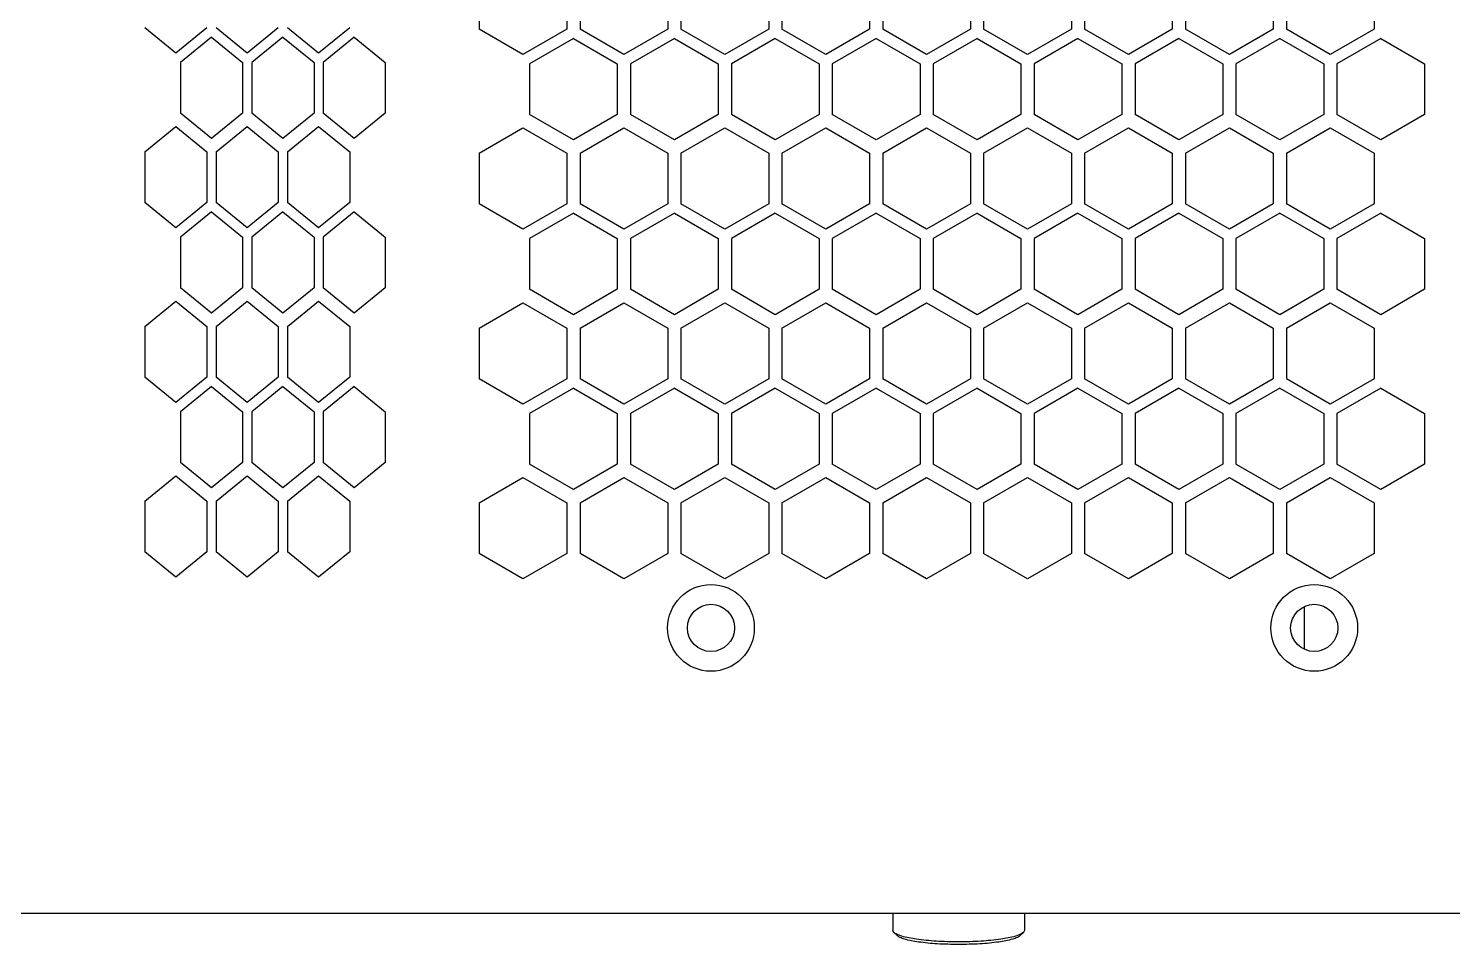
# Model space of a CAD drawing. Extents: x 61367 to 140945, y -1257 to 25588.
# Drawn here: x 94723.5 to 94853.3, y 15803.3 to 15886.7 of the extents above; entities that cross this region are included whole.
import ezdxf

# ---------------------------------------------------------------- set-up
doc = ezdxf.new("R2010")
doc.units = 0
doc.header["$MEASUREMENT"] = 0
doc.layers.get('0').update_dxf_attribs({"linetype": 'CONTINUOUS'})
for name, color, linetype in [('4215-0411-4-1_0', 7, 'CONTINUOUS'), ('4215-0412-2-1_0', 7, 'CONTINUOUS'), ('SONGBUTUO-M4-8_0', 7, 'CONTINUOUS')]:
    doc.layers.add(name, color=color, linetype=linetype)

# ---------------------------------------------------------------- blocks, each defined once
blk = doc.blocks.new('RYHTHYT')
at = {"layer": '4215-0411-4-1_0', "color": 7, "linetype": 'Continuous'}
blk.add_line((-32734.58, -67859.56), (-32734.58, -67863.42), dxfattribs=at)
at = {"layer": '4215-0412-2-1_0', "color": 7, "linetype": 'Continuous'}
for p, q in [((-32809.8, -67802.3), (-32809.8, -67806.92)), ((-32801.8, -67802.3), (-32801.8, -67806.92)), ((-32800.6, -67802.3), (-32800.6, -67806.92)), ((-32792.6, -67802.3), (-32792.6, -67806.92)), ((-32791.4, -67802.3), (-32791.4, -67806.92)), ((-32783.4, -67802.3), (-32783.4, -67806.92)), ((-32782.2, -67802.3), (-32782.2, -67806.92)), ((-32774.2, -67802.3), (-32774.2, -67806.92)), ((-32773, -67802.3), (-32773, -67806.92)), ((-32765, -67802.3), (-32765, -67806.92)), ((-32763.8, -67802.3), (-32763.8, -67806.92)), ((-32755.8, -67802.3), (-32755.8, -67806.92)), ((-32754.6, -67802.3), (-32754.6, -67806.92)), ((-32746.6, -67802.3), (-32746.6, -67806.92)), ((-32745.4, -67802.3), (-32745.4, -67806.92)), ((-32737.4, -67802.3), (-32737.4, -67806.92)), ((-32736.2, -67802.3), (-32736.2, -67806.92)), ((-32728.2, -67802.3), (-32728.2, -67806.92)), ((-32837.44, -67809.11), (-32840.27, -67806.8)), ((-32834.61, -67806.8), (-32837.44, -67809.11)), ((-32830.94, -67809.11), (-32833.77, -67806.8)), ((-32828.11, -67806.8), (-32830.94, -67809.11)), ((-32824.43, -67809.11), (-32827.26, -67806.8)), ((-32821.6, -67806.8), (-32824.43, -67809.11)), ((-32805.8, -67809.23), (-32809.8, -67806.92)), ((-32801.8, -67806.92), (-32805.8, -67809.23)), ((-32796.6, -67809.23), (-32800.6, -67806.92)), ((-32792.6, -67806.92), (-32796.6, -67809.23)), ((-32787.4, -67809.23), (-32791.4, -67806.92)), ((-32783.4, -67806.92), (-32787.4, -67809.23)), ((-32778.2, -67809.23), (-32782.2, -67806.92)), ((-32774.2, -67806.92), (-32778.2, -67809.23)), ((-32769, -67809.23), (-32773, -67806.92)), ((-32765, -67806.92), (-32769, -67809.23)), ((-32759.8, -67809.23), (-32763.8, -67806.92)), ((-32755.8, -67806.92), (-32759.8, -67809.23)), ((-32750.6, -67809.23), (-32754.6, -67806.92)), ((-32746.6, -67806.92), (-32750.6, -67809.23)), ((-32741.4, -67809.23), (-32745.4, -67806.92)), ((-32737.4, -67806.92), (-32741.4, -67809.23)), ((-32732.2, -67809.23), (-32736.2, -67806.92)), ((-32728.2, -67806.92), (-32732.2, -67809.23)), ((-32834.19, -67807.64), (-32837.02, -67809.95)), ((-32834.19, -67807.64), (-32831.36, -67809.95)), ((-32827.68, -67807.64), (-32830.51, -67809.95)), ((-32827.68, -67807.64), (-32824.85, -67809.95)), ((-32821.18, -67807.64), (-32824.01, -67809.95)), ((-32821.18, -67807.64), (-32818.35, -67809.95)), ((-32801.2, -67807.77), (-32805.2, -67810.08)), ((-32801.2, -67807.77), (-32797.2, -67810.08)), ((-32792, -67807.77), (-32796, -67810.08)), ((-32792, -67807.77), (-32788, -67810.08)), ((-32782.8, -67807.77), (-32786.8, -67810.08)), ((-32782.8, -67807.77), (-32778.8, -67810.08)), ((-32773.6, -67807.77), (-32777.6, -67810.08)), ((-32773.6, -67807.77), (-32769.6, -67810.08)), ((-32764.4, -67807.77), (-32768.4, -67810.08)), ((-32764.4, -67807.77), (-32760.4, -67810.08)), ((-32755.2, -67807.77), (-32759.2, -67810.08)), ((-32755.2, -67807.77), (-32751.2, -67810.08)), ((-32746, -67807.77), (-32750, -67810.08)), ((-32746, -67807.77), (-32742, -67810.08)), ((-32736.8, -67807.77), (-32740.8, -67810.08)), ((-32736.8, -67807.77), (-32732.8, -67810.08)), ((-32727.6, -67807.77), (-32731.6, -67810.08)), ((-32727.6, -67807.77), (-32723.6, -67810.08)), ((-32837.02, -67809.95), (-32837.02, -67814.57)), ((-32831.36, -67809.95), (-32831.36, -67814.57)), ((-32830.51, -67809.95), (-32830.51, -67814.57)), ((-32824.85, -67809.95), (-32824.85, -67814.57)), ((-32824.01, -67809.95), (-32824.01, -67814.57)), ((-32818.35, -67809.95), (-32818.35, -67814.57)), ((-32805.2, -67810.08), (-32805.2, -67814.7)), ((-32797.2, -67810.08), (-32797.2, -67814.7)), ((-32796, -67810.08), (-32796, -67814.7)), ((-32788, -67810.08), (-32788, -67814.7)), ((-32786.8, -67810.08), (-32786.8, -67814.7)), ((-32778.8, -67810.08), (-32778.8, -67814.7)), ((-32777.6, -67810.08), (-32777.6, -67814.7)), ((-32769.6, -67810.08), (-32769.6, -67814.7)), ((-32768.4, -67810.08), (-32768.4, -67814.7)), ((-32760.4, -67810.08), (-32760.4, -67814.7)), ((-32759.2, -67810.08), (-32759.2, -67814.7)), ((-32751.2, -67810.08), (-32751.2, -67814.7)), ((-32750, -67810.08), (-32750, -67814.7)), ((-32742, -67810.08), (-32742, -67814.7)), ((-32740.8, -67810.08), (-32740.8, -67814.7)), ((-32732.8, -67810.08), (-32732.8, -67814.7)), ((-32731.6, -67810.08), (-32731.6, -67814.7)), ((-32723.6, -67810.08), (-32723.6, -67814.7)), ((-32834.19, -67816.88), (-32837.02, -67814.57)), ((-32831.36, -67814.57), (-32834.19, -67816.88)), ((-32827.68, -67816.88), (-32830.51, -67814.57)), ((-32824.85, -67814.57), (-32827.68, -67816.88)), ((-32821.18, -67816.88), (-32824.01, -67814.57)), ((-32818.35, -67814.57), (-32821.18, -67816.88)), ((-32801.2, -67817.01), (-32805.2, -67814.7)), ((-32797.2, -67814.7), (-32801.2, -67817.01)), ((-32792, -67817.01), (-32796, -67814.7)), ((-32788, -67814.7), (-32792, -67817.01)), ((-32782.8, -67817.01), (-32786.8, -67814.7)), ((-32778.8, -67814.7), (-32782.8, -67817.01)), ((-32773.6, -67817.01), (-32777.6, -67814.7)), ((-32769.6, -67814.7), (-32773.6, -67817.01)), ((-32764.4, -67817.01), (-32768.4, -67814.7)), ((-32760.4, -67814.7), (-32764.4, -67817.01)), ((-32755.2, -67817.01), (-32759.2, -67814.7)), ((-32751.2, -67814.7), (-32755.2, -67817.01)), ((-32746, -67817.01), (-32750, -67814.7)), ((-32742, -67814.7), (-32746, -67817.01)), ((-32736.8, -67817.01), (-32740.8, -67814.7)), ((-32732.8, -67814.7), (-32736.8, -67817.01)), ((-32727.6, -67817.01), (-32731.6, -67814.7)), ((-32723.6, -67814.7), (-32727.6, -67817.01)), ((-32840.27, -67818.1), (-32837.44, -67815.79)), ((-32837.44, -67815.79), (-32834.61, -67818.1)), ((-32833.77, -67818.1), (-32830.94, -67815.79)), ((-32830.94, -67815.79), (-32828.11, -67818.1)), ((-32827.26, -67818.1), (-32824.43, -67815.79)), ((-32824.43, -67815.79), (-32821.6, -67818.1)), ((-32809.8, -67818.23), (-32805.8, -67815.92)), ((-32805.8, -67815.92), (-32801.8, -67818.23)), ((-32800.6, -67818.23), (-32796.6, -67815.92)), ((-32796.6, -67815.92), (-32792.6, -67818.23)), ((-32791.4, -67818.23), (-32787.4, -67815.92)), ((-32787.4, -67815.92), (-32783.4, -67818.23)), ((-32782.2, -67818.23), (-32778.2, -67815.92)), ((-32778.2, -67815.92), (-32774.2, -67818.23)), ((-32773, -67818.23), (-32769, -67815.92)), ((-32769, -67815.92), (-32765, -67818.23)), ((-32763.8, -67818.23), (-32759.8, -67815.92)), ((-32759.8, -67815.92), (-32755.8, -67818.23)), ((-32754.6, -67818.23), (-32750.6, -67815.92)), ((-32750.6, -67815.92), (-32746.6, -67818.23)), ((-32745.4, -67818.23), (-32741.4, -67815.92)), ((-32741.4, -67815.92), (-32737.4, -67818.23)), ((-32736.2, -67818.23), (-32732.2, -67815.92)), ((-32732.2, -67815.92), (-32728.2, -67818.23)), ((-32840.27, -67818.1), (-32840.27, -67822.72)), ((-32834.61, -67818.1), (-32834.61, -67822.72)), ((-32833.77, -67818.1), (-32833.77, -67822.72)), ((-32828.11, -67818.1), (-32828.11, -67822.72)), ((-32827.26, -67818.1), (-32827.26, -67822.72)), ((-32821.6, -67818.1), (-32821.6, -67822.72)), ((-32809.8, -67818.23), (-32809.8, -67822.85)), ((-32801.8, -67818.23), (-32801.8, -67822.85)), ((-32800.6, -67818.23), (-32800.6, -67822.85)), ((-32792.6, -67818.23), (-32792.6, -67822.85)), ((-32791.4, -67818.23), (-32791.4, -67822.85)), ((-32783.4, -67818.23), (-32783.4, -67822.85)), ((-32782.2, -67818.23), (-32782.2, -67822.85)), ((-32774.2, -67818.23), (-32774.2, -67822.85)), ((-32773, -67818.23), (-32773, -67822.85)), ((-32765, -67818.23), (-32765, -67822.85)), ((-32763.8, -67818.23), (-32763.8, -67822.85)), ((-32755.8, -67818.23), (-32755.8, -67822.85)), ((-32754.6, -67818.23), (-32754.6, -67822.85)), ((-32746.6, -67818.23), (-32746.6, -67822.85)), ((-32745.4, -67818.23), (-32745.4, -67822.85)), ((-32737.4, -67818.23), (-32737.4, -67822.85)), ((-32736.2, -67818.23), (-32736.2, -67822.85)), ((-32728.2, -67818.23), (-32728.2, -67822.85)), ((-32837.44, -67825.03), (-32840.27, -67822.72)), ((-32834.61, -67822.72), (-32837.44, -67825.03)), ((-32830.94, -67825.03), (-32833.77, -67822.72)), ((-32828.11, -67822.72), (-32830.94, -67825.03)), ((-32824.43, -67825.03), (-32827.26, -67822.72)), ((-32821.6, -67822.72), (-32824.43, -67825.03)), ((-32805.8, -67825.16), (-32809.8, -67822.85)), ((-32801.8, -67822.85), (-32805.8, -67825.16)), ((-32796.6, -67825.16), (-32800.6, -67822.85)), ((-32792.6, -67822.85), (-32796.6, -67825.16)), ((-32787.4, -67825.16), (-32791.4, -67822.85)), ((-32783.4, -67822.85), (-32787.4, -67825.16)), ((-32778.2, -67825.16), (-32782.2, -67822.85)), ((-32774.2, -67822.85), (-32778.2, -67825.16)), ((-32769, -67825.16), (-32773, -67822.85)), ((-32765, -67822.85), (-32769, -67825.16)), ((-32759.8, -67825.16), (-32763.8, -67822.85)), ((-32755.8, -67822.85), (-32759.8, -67825.16)), ((-32750.6, -67825.16), (-32754.6, -67822.85)), ((-32746.6, -67822.85), (-32750.6, -67825.16)), ((-32741.4, -67825.16), (-32745.4, -67822.85)), ((-32737.4, -67822.85), (-32741.4, -67825.16)), ((-32732.2, -67825.16), (-32736.2, -67822.85)), ((-32728.2, -67822.85), (-32732.2, -67825.16)), ((-32834.19, -67823.56), (-32837.02, -67825.87)), ((-32834.19, -67823.56), (-32831.36, -67825.87)), ((-32827.68, -67823.56), (-32830.51, -67825.87)), ((-32827.68, -67823.56), (-32824.85, -67825.87)), ((-32821.18, -67823.56), (-32824.01, -67825.87)), ((-32821.18, -67823.56), (-32818.35, -67825.87)), ((-32801.2, -67823.7), (-32805.2, -67826.01)), ((-32801.2, -67823.7), (-32797.2, -67826.01)), ((-32792, -67823.7), (-32796, -67826.01)), ((-32792, -67823.7), (-32788, -67826.01)), ((-32782.8, -67823.7), (-32786.8, -67826.01)), ((-32782.8, -67823.7), (-32778.8, -67826.01)), ((-32773.6, -67823.7), (-32777.6, -67826.01)), ((-32773.6, -67823.7), (-32769.6, -67826.01)), ((-32764.4, -67823.7), (-32768.4, -67826.01)), ((-32764.4, -67823.7), (-32760.4, -67826.01)), ((-32755.2, -67823.7), (-32759.2, -67826.01)), ((-32755.2, -67823.7), (-32751.2, -67826.01)), ((-32746, -67823.7), (-32750, -67826.01)), ((-32746, -67823.7), (-32742, -67826.01)), ((-32736.8, -67823.7), (-32740.8, -67826.01)), ((-32736.8, -67823.7), (-32732.8, -67826.01)), ((-32727.6, -67823.7), (-32731.6, -67826.01)), ((-32727.6, -67823.7), (-32723.6, -67826.01)), ((-32837.02, -67825.87), (-32837.02, -67830.49)), ((-32831.36, -67825.87), (-32831.36, -67830.49)), ((-32830.51, -67825.87), (-32830.51, -67830.49)), ((-32824.85, -67825.87), (-32824.85, -67830.49)), ((-32824.01, -67825.87), (-32824.01, -67830.49)), ((-32818.35, -67825.87), (-32818.35, -67830.49)), ((-32805.2, -67826.01), (-32805.2, -67830.63)), ((-32797.2, -67826.01), (-32797.2, -67830.63)), ((-32796, -67826.01), (-32796, -67830.63)), ((-32788, -67826.01), (-32788, -67830.63)), ((-32786.8, -67826.01), (-32786.8, -67830.63)), ((-32778.8, -67826.01), (-32778.8, -67830.63)), ((-32777.6, -67826.01), (-32777.6, -67830.63)), ((-32769.6, -67826.01), (-32769.6, -67830.63)), ((-32768.4, -67826.01), (-32768.4, -67830.63)), ((-32760.4, -67826.01), (-32760.4, -67830.63)), ((-32759.2, -67826.01), (-32759.2, -67830.63)), ((-32751.2, -67826.01), (-32751.2, -67830.63)), ((-32750, -67826.01), (-32750, -67830.63)), ((-32742, -67826.01), (-32742, -67830.63)), ((-32740.8, -67826.01), (-32740.8, -67830.63)), ((-32732.8, -67826.01), (-32732.8, -67830.63)), ((-32731.6, -67826.01), (-32731.6, -67830.63)), ((-32723.6, -67826.01), (-32723.6, -67830.63)), ((-32834.19, -67832.8), (-32837.02, -67830.49)), ((-32831.36, -67830.49), (-32834.19, -67832.8)), ((-32827.68, -67832.8), (-32830.51, -67830.49)), ((-32824.85, -67830.49), (-32827.68, -67832.8)), ((-32821.18, -67832.8), (-32824.01, -67830.49)), ((-32818.35, -67830.49), (-32821.18, -67832.8)), ((-32801.2, -67832.94), (-32805.2, -67830.63)), ((-32797.2, -67830.63), (-32801.2, -67832.94)), ((-32792, -67832.94), (-32796, -67830.63)), ((-32788, -67830.63), (-32792, -67832.94)), ((-32782.8, -67832.94), (-32786.8, -67830.63)), ((-32778.8, -67830.63), (-32782.8, -67832.94)), ((-32773.6, -67832.94), (-32777.6, -67830.63)), ((-32769.6, -67830.63), (-32773.6, -67832.94)), ((-32764.4, -67832.94), (-32768.4, -67830.63)), ((-32760.4, -67830.63), (-32764.4, -67832.94)), ((-32755.2, -67832.94), (-32759.2, -67830.63)), ((-32751.2, -67830.63), (-32755.2, -67832.94)), ((-32746, -67832.94), (-32750, -67830.63)), ((-32742, -67830.63), (-32746, -67832.94)), ((-32736.8, -67832.94), (-32740.8, -67830.63)), ((-32732.8, -67830.63), (-32736.8, -67832.94)), ((-32727.6, -67832.94), (-32731.6, -67830.63)), ((-32723.6, -67830.63), (-32727.6, -67832.94)), ((-32840.27, -67834.02), (-32837.44, -67831.71)), ((-32837.44, -67831.71), (-32834.61, -67834.02)), ((-32833.77, -67834.02), (-32830.94, -67831.71)), ((-32830.94, -67831.71), (-32828.11, -67834.02)), ((-32827.26, -67834.02), (-32824.43, -67831.71)), ((-32824.43, -67831.71), (-32821.6, -67834.02)), ((-32809.8, -67834.16), (-32805.8, -67831.85)), ((-32805.8, -67831.85), (-32801.8, -67834.16)), ((-32800.6, -67834.16), (-32796.6, -67831.85)), ((-32796.6, -67831.85), (-32792.6, -67834.16)), ((-32791.4, -67834.16), (-32787.4, -67831.85)), ((-32787.4, -67831.85), (-32783.4, -67834.16)), ((-32782.2, -67834.16), (-32778.2, -67831.85)), ((-32778.2, -67831.85), (-32774.2, -67834.16)), ((-32773, -67834.16), (-32769, -67831.85)), ((-32769, -67831.85), (-32765, -67834.16)), ((-32763.8, -67834.16), (-32759.8, -67831.85)), ((-32759.8, -67831.85), (-32755.8, -67834.16)), ((-32754.6, -67834.16), (-32750.6, -67831.85)), ((-32750.6, -67831.85), (-32746.6, -67834.16)), ((-32745.4, -67834.16), (-32741.4, -67831.85)), ((-32741.4, -67831.85), (-32737.4, -67834.16)), ((-32736.2, -67834.16), (-32732.2, -67831.85)), ((-32732.2, -67831.85), (-32728.2, -67834.16)), ((-32840.27, -67834.02), (-32840.27, -67838.64)), ((-32834.61, -67834.02), (-32834.61, -67838.64)), ((-32833.77, -67834.02), (-32833.77, -67838.64)), ((-32828.11, -67834.02), (-32828.11, -67838.64)), ((-32827.26, -67834.02), (-32827.26, -67838.64)), ((-32821.6, -67834.02), (-32821.6, -67838.64)), ((-32809.8, -67834.16), (-32809.8, -67838.78)), ((-32801.8, -67834.16), (-32801.8, -67838.78)), ((-32800.6, -67834.16), (-32800.6, -67838.78)), ((-32792.6, -67834.16), (-32792.6, -67838.78)), ((-32791.4, -67834.16), (-32791.4, -67838.78)), ((-32783.4, -67834.16), (-32783.4, -67838.78)), ((-32782.2, -67834.16), (-32782.2, -67838.78)), ((-32774.2, -67834.16), (-32774.2, -67838.78)), ((-32773, -67834.16), (-32773, -67838.78)), ((-32765, -67834.16), (-32765, -67838.78)), ((-32763.8, -67834.16), (-32763.8, -67838.78)), ((-32755.8, -67834.16), (-32755.8, -67838.78)), ((-32754.6, -67834.16), (-32754.6, -67838.78)), ((-32746.6, -67834.16), (-32746.6, -67838.78)), ((-32745.4, -67834.16), (-32745.4, -67838.78)), ((-32737.4, -67834.16), (-32737.4, -67838.78)), ((-32736.2, -67834.16), (-32736.2, -67838.78)), ((-32728.2, -67834.16), (-32728.2, -67838.78)), ((-32837.44, -67840.95), (-32840.27, -67838.64)), ((-32834.61, -67838.64), (-32837.44, -67840.95)), ((-32834.19, -67839.48), (-32837.02, -67841.79)), ((-32834.19, -67839.48), (-32831.36, -67841.79)), ((-32830.94, -67840.95), (-32833.77, -67838.64)), ((-32828.11, -67838.64), (-32830.94, -67840.95)), ((-32827.68, -67839.48), (-32830.51, -67841.79)), ((-32827.68, -67839.48), (-32824.85, -67841.79)), ((-32824.43, -67840.95), (-32827.26, -67838.64)), ((-32821.6, -67838.64), (-32824.43, -67840.95)), ((-32821.18, -67839.48), (-32824.01, -67841.79)), ((-32821.18, -67839.48), (-32818.35, -67841.79)), ((-32805.8, -67841.09), (-32809.8, -67838.78)), ((-32801.8, -67838.78), (-32805.8, -67841.09)), ((-32801.2, -67839.63), (-32805.2, -67841.94)), ((-32801.2, -67839.63), (-32797.2, -67841.94)), ((-32796.6, -67841.09), (-32800.6, -67838.78)), ((-32792.6, -67838.78), (-32796.6, -67841.09)), ((-32792, -67839.63), (-32796, -67841.94)), ((-32792, -67839.63), (-32788, -67841.94)), ((-32787.4, -67841.09), (-32791.4, -67838.78)), ((-32783.4, -67838.78), (-32787.4, -67841.09)), ((-32782.8, -67839.63), (-32786.8, -67841.94)), ((-32782.8, -67839.63), (-32778.8, -67841.94)), ((-32778.2, -67841.09), (-32782.2, -67838.78)), ((-32774.2, -67838.78), (-32778.2, -67841.09)), ((-32773.6, -67839.63), (-32777.6, -67841.94)), ((-32773.6, -67839.63), (-32769.6, -67841.94)), ((-32769, -67841.09), (-32773, -67838.78)), ((-32765, -67838.78), (-32769, -67841.09)), ((-32764.4, -67839.63), (-32768.4, -67841.94)), ((-32764.4, -67839.63), (-32760.4, -67841.94)), ((-32759.8, -67841.09), (-32763.8, -67838.78)), ((-32755.8, -67838.78), (-32759.8, -67841.09)), ((-32755.2, -67839.63), (-32759.2, -67841.94)), ((-32755.2, -67839.63), (-32751.2, -67841.94)), ((-32750.6, -67841.09), (-32754.6, -67838.78)), ((-32746.6, -67838.78), (-32750.6, -67841.09)), ((-32746, -67839.63), (-32750, -67841.94)), ((-32746, -67839.63), (-32742, -67841.94)), ((-32741.4, -67841.09), (-32745.4, -67838.78)), ((-32737.4, -67838.78), (-32741.4, -67841.09)), ((-32736.8, -67839.63), (-32740.8, -67841.94)), ((-32736.8, -67839.63), (-32732.8, -67841.94)), ((-32732.2, -67841.09), (-32736.2, -67838.78)), ((-32728.2, -67838.78), (-32732.2, -67841.09)), ((-32727.6, -67839.63), (-32731.6, -67841.94)), ((-32727.6, -67839.63), (-32723.6, -67841.94)), ((-32837.02, -67841.79), (-32837.02, -67846.41)), ((-32831.36, -67841.79), (-32831.36, -67846.41)), ((-32830.51, -67841.79), (-32830.51, -67846.41)), ((-32824.85, -67841.79), (-32824.85, -67846.41)), ((-32824.01, -67841.79), (-32824.01, -67846.41)), ((-32818.35, -67841.79), (-32818.35, -67846.41)), ((-32805.2, -67841.94), (-32805.2, -67846.56)), ((-32797.2, -67841.94), (-32797.2, -67846.56)), ((-32796, -67841.94), (-32796, -67846.56)), ((-32788, -67841.94), (-32788, -67846.56)), ((-32786.8, -67841.94), (-32786.8, -67846.56)), ((-32778.8, -67841.94), (-32778.8, -67846.56)), ((-32777.6, -67841.94), (-32777.6, -67846.56)), ((-32769.6, -67841.94), (-32769.6, -67846.56)), ((-32768.4, -67841.94), (-32768.4, -67846.56)), ((-32760.4, -67841.94), (-32760.4, -67846.56)), ((-32759.2, -67841.94), (-32759.2, -67846.56)), ((-32751.2, -67841.94), (-32751.2, -67846.56)), ((-32750, -67841.94), (-32750, -67846.56)), ((-32742, -67841.94), (-32742, -67846.56)), ((-32740.8, -67841.94), (-32740.8, -67846.56)), ((-32732.8, -67841.94), (-32732.8, -67846.56)), ((-32731.6, -67841.94), (-32731.6, -67846.56)), ((-32723.6, -67841.94), (-32723.6, -67846.56)), ((-32834.19, -67848.72), (-32837.02, -67846.41)), ((-32831.36, -67846.41), (-32834.19, -67848.72)), ((-32827.68, -67848.72), (-32830.51, -67846.41)), ((-32824.85, -67846.41), (-32827.68, -67848.72)), ((-32821.18, -67848.72), (-32824.01, -67846.41)), ((-32818.35, -67846.41), (-32821.18, -67848.72)), ((-32840.27, -67849.94), (-32837.44, -67847.63)), ((-32837.44, -67847.63), (-32834.61, -67849.94)), ((-32833.77, -67849.94), (-32830.94, -67847.63)), ((-32830.94, -67847.63), (-32828.11, -67849.94)), ((-32827.26, -67849.94), (-32824.43, -67847.63)), ((-32824.43, -67847.63), (-32821.6, -67849.94)), ((-32801.2, -67848.87), (-32805.2, -67846.56)), ((-32797.2, -67846.56), (-32801.2, -67848.87)), ((-32792, -67848.87), (-32796, -67846.56)), ((-32788, -67846.56), (-32792, -67848.87)), ((-32782.8, -67848.87), (-32786.8, -67846.56)), ((-32778.8, -67846.56), (-32782.8, -67848.87)), ((-32773.6, -67848.87), (-32777.6, -67846.56)), ((-32769.6, -67846.56), (-32773.6, -67848.87)), ((-32764.4, -67848.87), (-32768.4, -67846.56)), ((-32760.4, -67846.56), (-32764.4, -67848.87)), ((-32755.2, -67848.87), (-32759.2, -67846.56)), ((-32751.2, -67846.56), (-32755.2, -67848.87)), ((-32746, -67848.87), (-32750, -67846.56)), ((-32742, -67846.56), (-32746, -67848.87)), ((-32736.8, -67848.87), (-32740.8, -67846.56)), ((-32732.8, -67846.56), (-32736.8, -67848.87)), ((-32727.6, -67848.87), (-32731.6, -67846.56)), ((-32723.6, -67846.56), (-32727.6, -67848.87)), ((-32809.8, -67850.09), (-32805.8, -67847.78)), ((-32805.8, -67847.78), (-32801.8, -67850.09)), ((-32800.6, -67850.09), (-32796.6, -67847.78)), ((-32796.6, -67847.78), (-32792.6, -67850.09)), ((-32791.4, -67850.09), (-32787.4, -67847.78)), ((-32787.4, -67847.78), (-32783.4, -67850.09)), ((-32782.2, -67850.09), (-32778.2, -67847.78)), ((-32778.2, -67847.78), (-32774.2, -67850.09)), ((-32773, -67850.09), (-32769, -67847.78)), ((-32769, -67847.78), (-32765, -67850.09)), ((-32763.8, -67850.09), (-32759.8, -67847.78)), ((-32759.8, -67847.78), (-32755.8, -67850.09)), ((-32754.6, -67850.09), (-32750.6, -67847.78)), ((-32750.6, -67847.78), (-32746.6, -67850.09)), ((-32745.4, -67850.09), (-32741.4, -67847.78)), ((-32741.4, -67847.78), (-32737.4, -67850.09)), ((-32736.2, -67850.09), (-32732.2, -67847.78)), ((-32732.2, -67847.78), (-32728.2, -67850.09)), ((-32840.27, -67849.94), (-32840.27, -67854.56)), ((-32834.61, -67849.94), (-32834.61, -67854.56)), ((-32833.77, -67849.94), (-32833.77, -67854.56)), ((-32828.11, -67849.94), (-32828.11, -67854.56)), ((-32827.26, -67849.94), (-32827.26, -67854.56)), ((-32821.6, -67849.94), (-32821.6, -67854.56)), ((-32809.8, -67850.09), (-32809.8, -67854.71)), ((-32801.8, -67850.09), (-32801.8, -67854.71)), ((-32800.6, -67850.09), (-32800.6, -67854.71)), ((-32792.6, -67850.09), (-32792.6, -67854.71)), ((-32791.4, -67850.09), (-32791.4, -67854.71)), ((-32783.4, -67850.09), (-32783.4, -67854.71)), ((-32782.2, -67850.09), (-32782.2, -67854.71)), ((-32774.2, -67850.09), (-32774.2, -67854.71)), ((-32773, -67850.09), (-32773, -67854.71)), ((-32765, -67850.09), (-32765, -67854.71)), ((-32763.8, -67850.09), (-32763.8, -67854.71)), ((-32755.8, -67850.09), (-32755.8, -67854.71)), ((-32754.6, -67850.09), (-32754.6, -67854.71)), ((-32746.6, -67850.09), (-32746.6, -67854.71)), ((-32745.4, -67850.09), (-32745.4, -67854.71)), ((-32737.4, -67850.09), (-32737.4, -67854.71)), ((-32736.2, -67850.09), (-32736.2, -67854.71)), ((-32728.2, -67850.09), (-32728.2, -67854.71)), ((-32837.44, -67856.87), (-32840.27, -67854.56)), ((-32834.61, -67854.56), (-32837.44, -67856.87)), ((-32830.94, -67856.87), (-32833.77, -67854.56)), ((-32828.11, -67854.56), (-32830.94, -67856.87)), ((-32824.43, -67856.87), (-32827.26, -67854.56)), ((-32821.6, -67854.56), (-32824.43, -67856.87)), ((-32805.8, -67857.02), (-32809.8, -67854.71)), ((-32801.8, -67854.71), (-32805.8, -67857.02)), ((-32796.6, -67857.02), (-32800.6, -67854.71)), ((-32792.6, -67854.71), (-32796.6, -67857.02)), ((-32787.4, -67857.02), (-32791.4, -67854.71)), ((-32783.4, -67854.71), (-32787.4, -67857.02)), ((-32778.2, -67857.02), (-32782.2, -67854.71)), ((-32774.2, -67854.71), (-32778.2, -67857.02)), ((-32769, -67857.02), (-32773, -67854.71)), ((-32765, -67854.71), (-32769, -67857.02)), ((-32759.8, -67857.02), (-32763.8, -67854.71)), ((-32755.8, -67854.71), (-32759.8, -67857.02)), ((-32750.6, -67857.02), (-32754.6, -67854.71)), ((-32746.6, -67854.71), (-32750.6, -67857.02)), ((-32741.4, -67857.02), (-32745.4, -67854.71)), ((-32737.4, -67854.71), (-32741.4, -67857.02)), ((-32732.2, -67857.02), (-32736.2, -67854.71)), ((-32728.2, -67854.71), (-32732.2, -67857.02)), ((-33371.74, -67887.48), (-32681.58, -67887.48))]:
    blk.add_line(p, q, dxfattribs=at)
for centre, radius in [((-32788.66, -67861.48), 3.95), ((-32733.66, -67861.48), 3.95), ((-32788.66, -67861.48), 2.15), ((-32733.66, -67861.48), 2.15)]:
    blk.add_circle(centre, radius, dxfattribs=at)
at = {"layer": 'SONGBUTUO-M4-8_0', "color": 7, "linetype": 'Continuous'}
for p, q in [((-32772.08, -67887.48), (-32772.08, -67889.04)), ((-32760.08, -67887.48), (-32760.08, -67889.04)), ((-32771.69, -67889.51), (-32771.99, -67889.22)), ((-32760.47, -67889.51), (-32760.18, -67889.22))]:
    blk.add_line(p, q, dxfattribs=at)
for points, knots in [([(-32771.99, -67889.22), (-32772, -67889.21), (-32772.05, -67889.16), (-32772.08, -67889.09), (-32772.08, -67889.04)], [0, 0, 0, 0, 0.293305, 1, 1, 1, 1]), ([(-32760.18, -67889.22), (-32760.26, -67889.3), (-32760.49, -67889.43), (-32761.17, -67889.67), (-32762.38, -67889.88), (-32764.11, -67890.05), (-32766.08, -67890.1), (-32768.05, -67890.05), (-32769.79, -67889.88), (-32770.99, -67889.67), (-32771.68, -67889.43), (-32771.91, -67889.3), (-32771.99, -67889.22)], [0, 0, 0, 0, 0.026891, 0.066115, 0.179624, 0.329933, 0.5, 0.670067, 0.820376, 0.933885, 0.973109, 1, 1, 1, 1]), ([(-32760.08, -67889.04), (-32760.08, -67889.09), (-32760.12, -67889.16), (-32760.16, -67889.21), (-32760.18, -67889.22)], [0, 0, 0, 0, 0.706695, 1, 1, 1, 1]), ([(-32760.47, -67889.51), (-32760.55, -67889.58), (-32760.77, -67889.71), (-32761.42, -67889.93), (-32762.56, -67890.14), (-32764.21, -67890.29), (-32766.08, -67890.34), (-32767.96, -67890.29), (-32769.6, -67890.14), (-32770.75, -67889.93), (-32771.4, -67889.71), (-32771.62, -67889.58), (-32771.69, -67889.51)], [0, 0, 0, 0, 0.026894, 0.06612, 0.17963, 0.329937, 0.5, 0.670063, 0.82037, 0.93388, 0.973106, 1, 1, 1, 1])]:
    blk.add_open_spline(points, degree=3, knots=knots, dxfattribs=at)

msp = doc.modelspace()

# ---------------------------------------------------------------- block references
at = {"lineweight": -3}
msp.add_blockref('RYHTHYT', (127574.399, 83693.606), dxfattribs=at)

doc.saveas('drawing.dxf')
